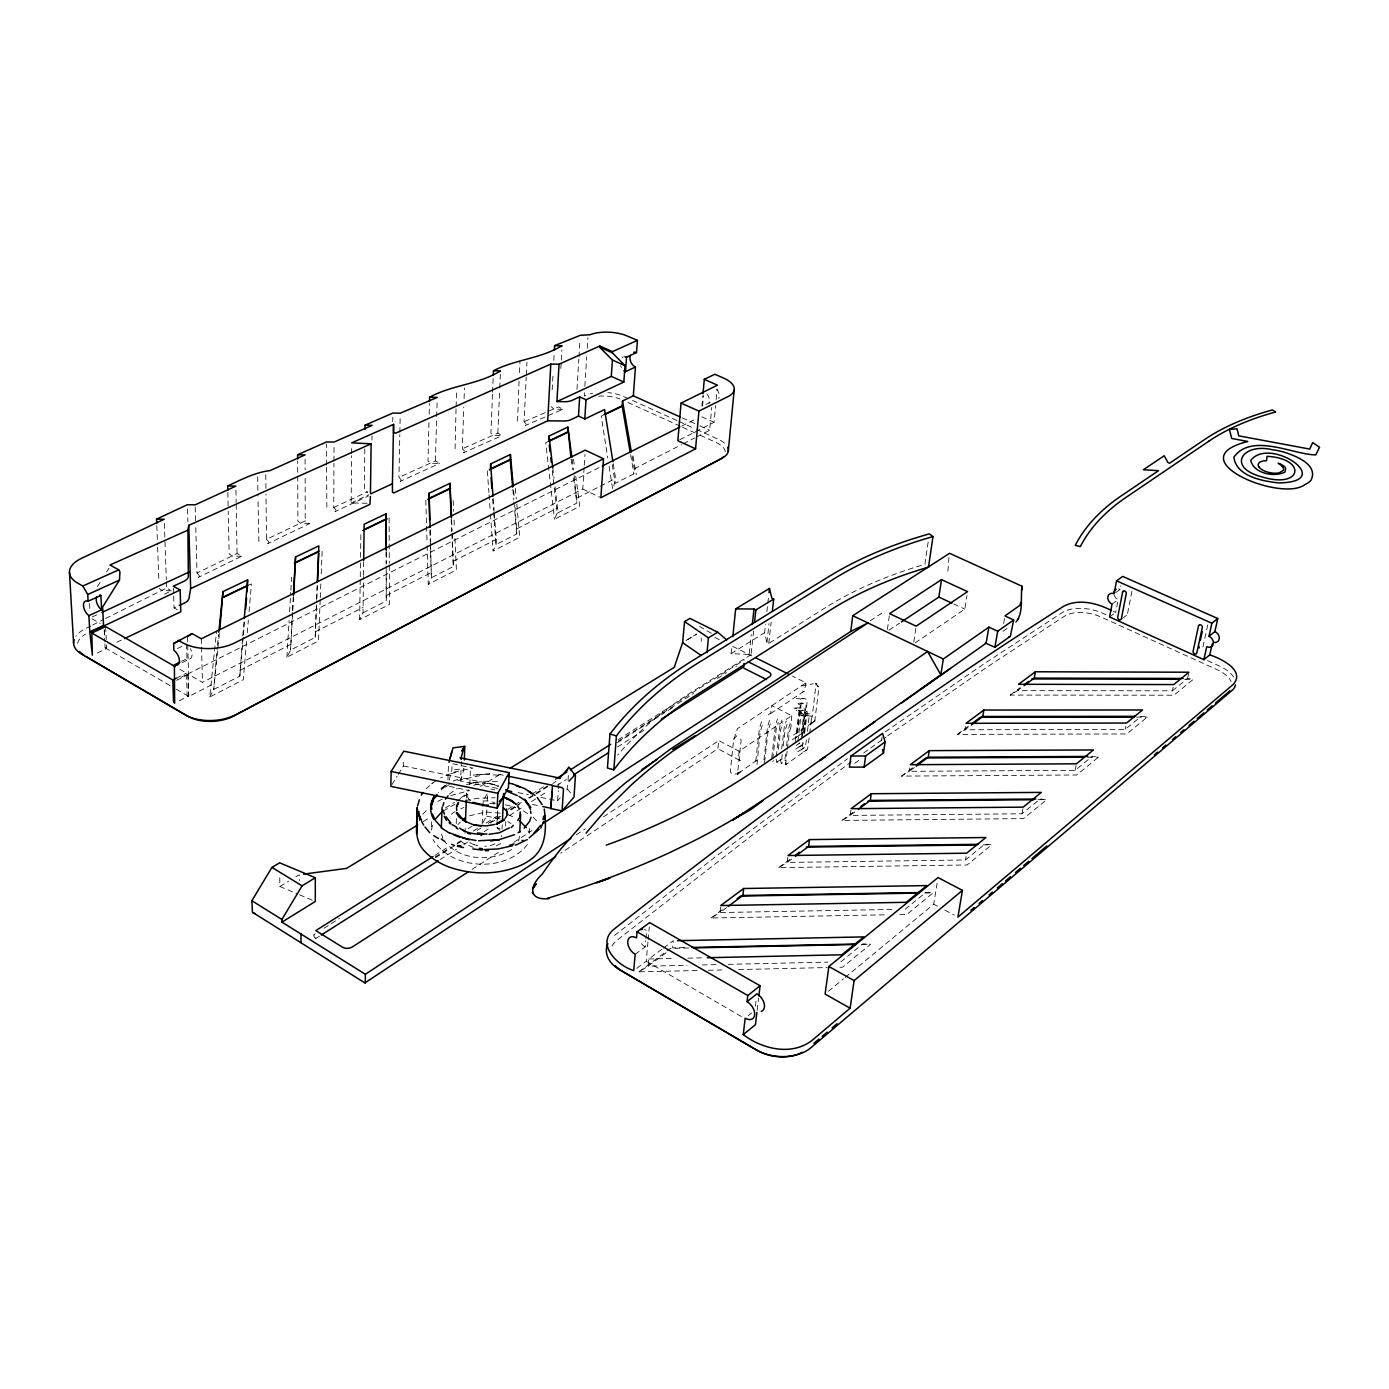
<?xml version="1.0" encoding="UTF-8"?>
<svg xmlns="http://www.w3.org/2000/svg" width="1389" height="1389" viewBox="0 0 1389 1389"><rect width="100%" height="100%" fill="white"/><g stroke="black" fill="none" stroke-linecap="round" stroke-linejoin="round"><path stroke-width="0.75" stroke-dasharray="5 3.75" d="M320.182 599.805L318.532 640.919L286.915 657.205L290.579 650.052L315.199 637.412L316.466 601.784M319.47 936.186L315.807 938.513L315.807 934.554M326.606 467.242L326.849 509.711M326.606 465.124L326.675 443.994M335.895 509.815L333.742 507.506L333.95 463.353M333.968 461.217L334.037 444.185M367.095 503.252L351.139 502.992L351.573 455.731M351.591 453.595L351.643 447.136M389.302 565.479L389.458 604.371L359.629 619.737L363.015 612.862L363.484 576.539M363.484 575.428L363.675 561.573M364.803 448.925L364.317 489.918L367.772 492.522M371.957 440.122L372.009 435.903M359.629 619.737L360.237 578.831M360.272 576.678L360.515 559.454M360.55 557.302L360.932 531.466M363.015 612.862L386.246 600.933L386.298 571.851M392.722 421.596L392.792 417.308M401.039 479.639L398.956 477.365L399.806 434.583M399.858 432.448L400.206 415.346M398.174 774.489L403.418 765.999L403.574 759.661M428.941 422.603L428.003 461.235L431.267 463.232L439.566 463.44L435.417 460.835L398.956 477.365M429.166 414.13L429.461 403.557M430.208 529.643L431.389 577.755L428.246 584.37L456.425 569.855L454.88 537.369M435.417 460.835L436.615 418.784M436.684 416.648L437.118 401.681M431.562 821.802L431.302 830.344L433.16 822.792M456.043 408.783L455.036 450.869M456.113 406.682L456.651 389.91M430.33 543.464L431.389 577.755L453.335 566.504L452.224 533.081M447.935 780.132L448.473 764.349M456.234 823.642L456.443 817.461M464.256 450.748L462.329 448.803L463.787 407.029M464.082 398.591L464.447 388.035M449.272 780.08L451.859 770.131L452.085 763.655L472.902 768.117L454.654 771.937L440.66 777.909M497.505 788.414L460.61 781L461.339 761.537M465.228 828.243L464.968 834.72L465.107 833.626M466.391 797.998L466.704 792.615A18.561 10.938 1.1 0 1 468.18 789.542M469.812 784.698L470.437 768.933L471.809 768.03M320.269 597.652L320.876 582.495M321.224 573.848L322.179 550.044L318.828 551.207M492.487 394.354L490.907 433.246L493.442 435.347L501.88 435.712L497.835 433.142L462.329 448.803M492.591 392.202L493.199 377.183M316.57 599.631L317.196 584.578M315.199 637.412L316.744 600.777M316.831 598.624L317.369 585.689M497.835 433.142L499.675 390.153M499.762 388.017L500.405 373.085M482.174 824.111L483.181 800.88L487.574 792.98L487.192 801.401M494.31 513.496L496.255 539.349L496.012 544.592L493.095 550.947L519.764 537.196L516.5 501.134M483.059 822.514L486.549 816.142L486.827 809.822M496.984 823.538L497.575 810.863M497.331 819.458L497.713 811.506M519.069 381.142L517.455 423.732M519.469 372.634L519.972 361.991M502.037 829.059L502.245 824.753M493.616 512.176L496.012 544.592L516.777 533.932L515.145 507.506M525.927 423.628L524.052 421.735L526.223 377.131M526.327 374.995L526.952 362.199M505.527 825.899L505.735 821.628M552.162 389.84L553.1 372.999M553.794 360.376L554.246 351.973M293.617 596.576L290.579 650.052L292.367 612.48M292.489 610.344L293.235 597.548M560.843 368.536L561.208 362.147M561.33 360.116L561.903 349.959M555.027 486.862L557.51 508.044L557.215 513.166L554.489 519.295L579.769 506.273L575.775 476.288M286.915 657.205L289.086 620.484M289.589 611.855L290.735 592.409M290.874 590.256L291.638 577.286M740.25 772.041L737.42 774.888L741.066 740.858L740.528 736.812M576.991 389.337L578.814 359.091M578.953 356.921L579.994 339.645M552.249 470.732L557.215 513.166L576.886 503.078L573.813 472.191M584.456 392.74L584.265 396.021L586.297 395.171A27.502 12.605 4.4 0 1 588.224 394.441M584.856 386.385L586.714 356.747M587.234 348.274L587.894 337.683M737.437 774.281L737.559 772.562L740.511 771.937A2.379 1.927 2.7 0 0 741.344 770.635C739.59 773.239 733.114 776.399 730.249 772.006L733.635 739.868L737.524 728.6L805.95 682.832L792.459 676.113M176.646 680.35L188.574 674.36L202.481 682.364L582.755 489.067L584.127 467.451M584.265 465.28L584.943 454.481M566.955 790.115L567.875 782.649M568.014 780.496L568.431 774.055M529.348 833.452L529.782 826.889M613.261 463.77L615.587 478.354L613.539 487.331M540.946 797.39L557.579 800.845L558.343 790.688M558.5 788.657L559.107 780.531M612.236 464.586L615.223 483.389L633.905 473.805L634.287 468.805L631.7 453.977M701.185 637.916L701.237 641.371M246.548 641.405L243.301 679.69L209.722 697L216.58 631.023M247.259 632.898L248.353 620.136M249.065 611.629L251.409 583.988L247.711 585.29M776.868 762.04L781.382 759.193M780.444 759.557L781.399 763.655L785.723 760.182M209.722 697L213.68 689.517L239.828 676.096L242.554 638.107M242.745 635.936L244.065 620.848M239.828 676.096L243.214 637.186M243.405 635.016L244.533 622.046M635.138 954.295L645.191 946.899L645.729 940.752M645.902 938.721L646.632 930.543A10.539 6.598 54.8 0 0 644.496 929.606M636.874 968.237L646.267 961.257L647.969 941.933M648.159 939.797L649.288 926.914M661.893 949.243L648.785 958.983L648.142 966.136L638.923 971.866L697.434 970.512M701.896 406.144L702.817 395.848M702.556 406.074L703.511 395.605M696.462 437.031L709.657 430.277L711.758 407.446M679.742 439.757L714.05 422.308L715.595 405.692M716.168 399.459L717.123 389.25M768.169 714.814L770.756 713.095L771.694 705.525L791.765 715.7L739.122 751.206L718.773 740.615L717.818 748.758L560.705 853.228M219.375 633.627L213.68 689.517L217.274 647.378M217.483 645.243L218.594 634.513M753.619 631.005L751.084 654.601L731.083 653.611L731.968 645.086M720.561 907.277L719.988 912.538L711.168 918.007L887.554 914.761M749.227 653.681L751.258 634.547M739.122 751.206L738.375 758.915L740.667 760.668M928.165 541.988L924.883 564.351A538.585 306.344 14.4 0 0 824.684 608.139L768.777 643.437L766.919 642.534L764.592 632.689L765.513 624.251M766.902 611.629L767.596 605.309M767.822 603.191L768.759 594.77M766.919 642.534L769.037 623.505M768.777 643.437L771.155 622.098M519.503 836.23L518.566 841.317M764.575 762.526L768.239 730.197L770.287 723.825M771.746 757.578L775.461 725.336L777.493 718.981M772.77 758.915L776.26 728.756L778.274 722.384M776.329 756.449L779.854 726.325L781.868 719.971M778.361 749.261L780.653 729.763L782.667 723.391M781.694 748.931L784.229 727.332L786.243 720.96M782.233 754.522L781.243 763.551M783.24 746.015L785.045 730.753L787.059 724.381M755.442 1006.209L756.415 997.962M785.549 754.192L784.768 760.946L785.775 764.644L807.547 749.261L809.474 735.823M786.556 745.685L788.622 728.322L790.636 721.95M787.112 751.258L785.601 764.54M787.372 749.14L789.438 731.743L791.452 725.371M791.765 715.7L791.001 726.464M757.144 1010.359L758.62 998.049M795.341 741.327L799.161 709.38L793.848 708.008M797.859 741.604L801.436 711.741L796.123 710.387M805.95 682.832L804.283 691.149L769.523 714.311M801.418 733.444L803.727 714.12L798.415 712.748M801.349 739.208L804.943 709.38L802.547 707.991L795.393 707.921M802.304 736.535L806.158 704.657L803.762 703.268L795.081 703.285M787.823 857.256L787.181 862.413L778.725 867.639L967.143 864.965L991.729 844.772L984.714 844.252L965.477 859.965L787.181 862.413L793.779 857.499M802.929 742.177L801.957 749.001L797.824 751.779M803.953 733.722L806.019 716.498L800.706 715.144M804.648 733.149L807.235 711.741L804.839 710.352L797.685 710.283M806.419 739.764L805.446 746.587L800.88 750.129M807.46 731.308L809.44 713.807L799.977 712.661M809.735 733.705L811.749 716.186L802.269 715.04M850.849 810.377L850.172 815.43L842.047 820.43L1023.624 818.59L1046.733 799.63L1040.083 798.988L1022.009 813.763L850.172 815.43L856.874 810.429M887.397 629.443L889.342 615.605M881.529 740.736L882.05 737.055M913.788 642.031L915.82 628.175M909.812 767.995L909.309 771.312L901.513 776.104L1076.735 774.993L1098.491 757.144L1092.153 756.432L1075.155 770.322L909.309 771.312L914.466 767.457M948.965 557.51L947.784 572.737L947.454 571.4M915.264 642.812L964.799 609.129L966.952 595.534M845.154 977.474L933.721 904.204L937.367 881.65M965.494 726.551L964.973 729.781L957.455 734.399L1126.757 733.948L1147.262 717.106L1141.237 716.307L1125.194 729.416L964.973 729.781L968.202 727.367M1003.657 623.453L1004.612 617.81M965.477 859.965L966.049 856.579M313.931 935.075L315.286 933.79M1022.009 813.763L1022.912 808.78M1075.155 770.322L1076.093 765.443M1114.186 595.065A6.077 4.757 53.1 0 0 1118.162 599.631L1115.68 612.427L1113.336 611.368M1115.575 592.704L1120.176 589.353L1120.888 585.654M1131.948 591.245L1127.417 614.198A2.118 1.649 52.6 0 1 1125.264 615.171M1125.194 729.416L1125.837 726.221M1172.403 690.819L1187.56 678.44L1193.307 679.308L1173.948 695.212L1010.202 695.073L1017.442 690.646L1172.403 690.819L1173.306 686.652M1187.56 678.44L1188.897 672.224M813.329 722.54C808.068 723.218 810.395 725.527 814.961 720.058M1207.753 624.981L1202.718 648.107A2.153 1.702 50 0 1 1201.45 649.236M799.873 746.119L795.567 749.383M803.363 743.688L798.606 747.733M460.61 781L464.065 768.586L451.859 770.131M814.701 721.568L818.868 688.041L816.003 683.301L812.773 683.857M733.739 739.365L736.743 735.823M199.356 576.313L198.332 577.407L241.617 556.242L237.068 553.499L197.03 573.015L195.727 525.858M268.737 542.561L267.764 543.603L309.625 523.601L305.215 520.892L266.497 539.331L265.993 494.224M769.506 720.405L767.423 727.142L763.985 759.679L761.502 761.38M762.266 725.249L760.165 732.02L757.005 764.471M814.909 720.283L813.45 721.811M761.502 721.829L759.401 728.565L755.842 760.53L756.606 764.523M811.107 719.71L812.27 716.637A2.865 1.111 80.7 0 1 812.305 716.064L816.107 683.44M179.32 700.82L188.487 696.045L187.862 673.943L177.636 679.082M391.889 784.698L397.132 776.191M527.351 844.599C505.683 872.882 451.581 870.035 432.986 839.546M97.421 586.609L102.022 579.265M106.623 571.938L108.932 568.275M335.825 510.874L334.957 511.638L368.432 496.012M400.987 480.646L400.136 481.393L439.566 463.44M464.308 452.015L463.492 452.727L501.88 435.712M525.962 424.86L525.181 425.538L562.632 409.39L558.673 406.855L524.052 421.735M785.966 764.488L786.539 763.655M782.181 762.665L781.399 763.655M777.823 761.658L777.059 762.665L776.086 759.089M773.482 760.668L772.701 761.676M756.849 760.165L740.511 771.798M442.935 788.136L447.032 784.212L438.438 792.789M793.518 735.041L812.825 722.488L811.992 722.714M557.579 800.845L560.253 797.772M458.023 824.51L460.297 822.097M422.76 814.267L428.211 808.676M426.024 788.813L433.524 782.389M97.421 652.986L106.588 648.576L106.363 641.683M449.324 794.109L457.189 788.483M796.539 733.409L797.79 731.812L801.609 700.299L800.29 698.806L796.331 698.598M792.286 739.799L796.574 736.552L800.394 704.987L796.644 703.199M795.324 738.167L803.45 732.038L807.356 700.299L804.978 698.58L797.876 698.511M188.331 696.219L187.116 694.899L186.439 673.127L178.921 668.786M464.898 794.907L460.627 798.102M828.434 991.295L843.47 978.863M840.883 961.813L862.812 943.895L870.625 944.19L842.602 967.195L838.262 967.3M905.229 909.222L925.751 892.45L933.148 892.867L906.913 914.396L898.318 914.552M748.428 1015.602L751.692 1012.963M614.476 935.474L716.984 855.607L847.464 758.811M445.522 785.358L439.705 789.647L445.574 785.306M1122.451 618.4L1127 614.98M638.923 971.866L670.418 948.374L689.795 947.975M711.168 918.007L725.023 907.677M778.725 867.639L792.511 857.36M842.047 820.43L854.131 811.436M901.513 776.104L913.684 767.041M957.455 734.399L968.932 725.839M1010.202 695.073L1020.186 687.624M666.112 952.75L648.142 966.136L687.121 965.268M726.534 907.659L719.988 912.538L894.464 909.413M1017.442 690.646L1020.793 688.128M663.525 948.045L673.318 940.77L672.641 947.871L685.61 947.593M1109.585 616.959L1114.152 613.556M1112.051 604.146L1118.162 599.631M854.721 763.36L861.736 758.307M851.561 761.693L751.97 835.31L617.254 940.04A34.551 22.38 3.6 0 0 611.091 947.906M863.698 752.96L886.008 737.038M1002.91 631.353L1009.959 626.352M887.693 735.823L986.086 667.762L1064.53 616.178A27.398 14.133 10.7 0 1 1100.765 616.907L1217.389 669.793A28.231 14.758 12.6 0 1 1231.105 681.617M885.418 731.76L983.968 663.873L1062.516 612.41A30.471 15.678 10.7 0 1 1102.779 613.244L1108.717 615.935M449.48 784.42L445.088 787.459L446.98 786.191M796.348 745.337L799.838 742.924L798.97 743.497M443.143 811.037L455.523 803.901M511.638 849.46C491.689 862.256 460.384 860.451 444.636 841.612M451.338 814.18L455.036 811.68M431.51 783.83L435.886 780.861M802.095 745.303L799.057 746.952M804.37 747.699L801.331 749.366M806.644 750.112L803.606 751.762M802.252 733.392L799.231 735.024M888.908 630.224L899.621 623.123M804.283 691.149L802.408 692M576.331 834.789L585.342 828.834M603.382 816.906L718.773 740.615M500.734 843.644L494.085 846.891M814.267 721.273L813.294 721.776M870.295 620.709L882.814 612.549M472.121 869.358L501.151 850.554M513.861 842.324L532.004 830.57M440.122 859.583L456.582 849.13M463.891 844.495L467.555 842.168M484.014 831.716L489.501 828.243M509.607 815.465L524.226 806.193M531.536 801.54L538.863 796.904M540.686 795.741L547.995 791.088M557.145 785.289L566.278 779.489M617.463 746.987L646.718 728.409M751.084 654.601L690.854 692.625A577.32 357.615 13.7 0 0 617.671 755.147M434.861 855.416L449.498 846.161M473.319 831.108L478.806 827.653M486.133 823.017L500.787 813.763M508.114 809.127L519.104 802.2M531.918 794.091L544.731 786M618.001 739.729L744.365 659.897M435.174 856.996L449.828 847.724M457.172 843.088L460.835 840.762M477.33 830.327L480.993 828.018M488.32 823.382L499.328 816.419M510.319 809.457L521.326 802.512M528.653 797.876L534.157 794.386M535.98 793.241L550.652 783.952M618.47 741.066L693.615 693.528M717.453 678.457L726.621 672.675M323.967 928.286L339.524 918.442M435.434 857.76L455.227 845.224M457.016 844.095L460.592 841.838M490.404 822.965L500.752 816.419M510.996 809.926L519.486 804.561M529.556 798.189L532.907 796.071M536.241 793.97L551.103 784.542M552.753 783.5L556.034 781.434M617.254 742.698L664.914 712.522M668.352 710.352L675.228 705.994M731.083 653.611L764.592 632.689M423.228 821.576L428.767 818.173M445.383 807.981L454.62 802.304M456.46 801.175L471.236 792.095M480.455 786.434L500.769 773.951M548.777 441.007L545.738 442.865L554.489 519.295M604.25 414.426L601.246 416.249L607.792 457.988M686.131 640.468L696.601 634.131L686.166 640.607M279.762 877.865L279.849 886.477L288.686 881.13M295.77 876.841L299.312 874.705L299.329 880.539M437.778 801.488L443.473 798.449M176.334 689.239L188.8 696.497L213.541 683.839M239.724 670.453L290.544 644.496M315.199 631.891L363.085 607.41M386.333 595.534L431.545 572.424M453.509 561.191L496.255 539.349M517.038 528.723L557.51 508.044M577.216 497.974L598.312 487.192M600.239 486.202L615.587 478.354M634.287 468.805L681.391 444.723M683.284 443.768L694.587 437.986M90.806 625.97L85.233 628.766A35.176 18.213 -3.2 0 0 75.874 636.231M92.646 625.033L103.776 619.425M105.616 618.487L166.611 587.998L169.944 589.978M176.212 678.249L186.439 673.127M187.862 673.943L600.326 466.999M681.617 426.163L697.087 418.384M182.445 662.484L189.633 658.907M705.82 404.459L710.699 402.029M164.492 594.162L169.614 591.627M181.594 661.286L186.994 658.612A8.785 4.914 61.6 0 0 191.751 656.737A8.785 4.914 61.6 0 0 190.397 648.663M177.514 648.524L182.931 645.868M104.922 643.819L105.13 647.847L109.019 645.989M116.78 642.291L122.597 639.513M173.66 596.107L174.059 607.948L177.514 606.316M333.742 507.506L367.495 491.81M351.139 502.992L368.832 494.744M92.282 616.907L100.025 613.313M494.762 843.974L491.741 845.137A18.231 11.008 0.8 0 1 488.355 845.901A18.682 11.268 0.8 0 1 484.796 846.248M473.718 785.427L476.792 784.334A18.561 10.938 1.1 0 1 483.719 783.292A18.734 11.043 1.1 0 1 487.348 783.361M460.766 808.763L463.909 807.495M453.074 781.174L461.843 777.701M469.482 815.777L485.855 812.009L500.873 813.19M457.849 780.531L480.681 775.444M106.502 648.646L105.321 647.361M493.616 804.057L495.196 803.537M466.426 784.594L483.303 781.226L499.102 781.399M451.303 773.708L457.241 771.798M450.783 795.498L469.569 790.619L447.727 786.052M474.344 782.476L469.395 783.813L479.361 781.608M465.506 800.602L477.278 798.293L495.04 797.755M801.557 686.01L813.225 683.77M480.594 774.645L489.883 773.708L473.093 775.079L477.486 774.854M806.523 715.127L808.085 715.04M801.939 710.369L803.484 710.283M804.231 712.748L805.776 712.661M799.647 708.008L801.193 707.921M802.095 698.598L803.641 698.511M800.88 703.285L802.425 703.199M708.268 970.269L725.596 969.869M738.601 969.574L827.427 967.543M648.785 958.983L674.776 958.427M687.763 958.132L705.091 957.768M702.296 964.921L717.453 964.591M728.27 964.348L827.896 962.108M862.013 944.364L870.625 944.19M924.501 893.005L933.148 892.867M983.099 844.894L991.729 844.772M1038.121 799.699L1046.733 799.63M1087.691 757.196L1098.491 757.144M483.181 800.88L486.567 800.967A18.404 10.973 1 0 1 491.723 801.852L493.39 802.356A18.647 11.112 1 0 1 494.918 802.946M1136.428 717.123L1147.262 717.106M1184.695 679.29L1193.307 679.308M171.316 590.776L162.114 590.499L159.266 588.519M241.617 556.242L232.727 556.086L229.168 553.985L228.213 511.274M309.625 523.601L300.666 523.271L297.906 521.066L297.663 461.113M562.632 409.39L553.673 408.991L551.242 406.664M498.165 775.166L486.619 774.541M489.657 803.346L493.859 803.606M487.348 783.361L492.522 784.264M490.89 789.108L494.71 789.82M503.304 775.201L497.158 773.951L500.665 774.836M403.418 765.999L498.686 785.462M532.421 804.422L540.72 806.124M486.549 816.142L501.394 819.197M518.114 792.615L528.497 794.786M492.574 784.264L494.189 784.768M473.302 847.429L464.082 843.557L459.985 840.414M474.309 844.755L471.34 843.47A18.3 11.043 0.8 0 1 468.978 841.856M628.158 398.556L620.293 395.136A27.502 12.605 4.4 0 0 607.792 392.583M507.975 814.753L514.295 817.322M279.849 886.477L297.576 893.978M299.538 894.811L315.303 901.461M701.758 416.804L714.05 422.308M682.259 417.915L697.92 424.982M699.865 425.867L709.657 430.277M632.499 400.449L677.12 420.624M679.047 421.509L694.569 428.524M696.514 429.409L717.853 439.063A28.006 13.23 5.4 0 1 726.048 444.74M1207.562 660.66L1219.42 666.026A31.391 16.39 12.6 0 1 1234.265 678.231M627.845 402.445L680.679 426.406M682.624 427.291L698.285 434.392M700.247 435.278L715.891 442.379A25.193 11.911 5.4 0 1 725.284 451.651M953.687 603.955L964.799 609.129M582.755 489.067L600.864 497.731M500.109 828.955L496.967 827.427L497.748 828.434M711.359 633.297L699.118 626.144M714.797 637.447L721.117 640.572M732.68 646.336L751.97 655.938M739.382 760.148L717.523 748.549M933.721 904.204L937.453 906.184M944.902 910.16L954.208 915.108M174.059 607.948L177.427 609.84M91.987 618.747L100.251 623.505M646.267 961.257L742.49 1017.182M105.13 647.847L174.493 688.18M507.94 821.68L510.996 823.555M523.323 810.846L528.237 813.989M197.03 573.015L199.391 575.741M266.497 539.331L268.719 541.71M817.218 685.593L818.347 686.722M533.133 817.131L538.567 822.965M567.459 789.108L571.4 793.866M468.353 798.675L466.565 793.692M528.046 830.605L528.549 831.924M441.494 834.008L442.9 838.591M258.892 541.623L257.972 498.269M633.002 455.852L636.318 474.83M630.606 454.689L633.905 473.805M609.111 466.339L612.705 489.293M573.501 459.151L574.647 467.728M572.112 459.29L573.535 470.038M571.139 459.169L572.511 469.621M573.605 477.99L576.886 503.078M552.77 467.815L554.02 478.406M515.354 488.407L516.309 499.016M513.635 490.543L514.399 499.033M512.836 489.275L513.774 499.901M513.965 502.019L516.777 533.932M493.199 498.408L494.154 511.343M492.644 499.224L493.46 510.023M487.331 470.871L488.893 492.505M489.05 494.675L490.3 511.985M490.456 514.156L493.095 550.947M89.573 603.521L90.007 611.681M105.599 626.578L106.259 639.53M104.453 630.102L104.783 636.579M104.21 629.703L104.817 641.787M453.144 500.544L453.647 511.378M454.064 520.042L454.463 528.705M451.633 520.094L452.119 530.911M451.165 518.809L451.755 531.813M451.859 533.984L453.335 566.504M156.818 525.58L157.547 544.922M157.617 547.075L158.902 581.487M164.336 523.323L164.84 537.612M164.978 541.71L166.315 579.578M166.385 581.696L166.611 587.998M173.399 588.207L173.59 594.127M429.93 530.598L430.26 541.328M187.428 636.752L187.619 643.02M187.689 645.104L188.574 674.36M188.105 674.082L188.8 696.497M186.543 644.097L186.994 658.612M425.815 500.353L426.51 524.052M426.562 526.205L427.065 543.446M427.118 545.599L428.246 584.37M187.498 508.982L187.88 521.76M201.301 638.784L201.474 645.017M201.527 647.083L202.481 682.364M195.189 506.95L195.658 523.757M227.831 492.296L228.161 509.155M235.922 490.195L236.147 502.367M236.182 504.398L237.068 553.499M257.694 476.705L257.937 496.116M265.785 474.708L265.976 492.071M389.111 517.958L389.198 541.727M389.215 543.88L389.285 563.326M386.246 552.492L386.281 563.257M386.142 551.329L386.177 564.264M386.177 566.434L386.246 600.933M305.094 459.134L305.129 469.777M305.146 478.285L305.215 520.892M470.489 800.759A18.561 10.938 1.1 0 1 468.544 798.918M505.353 804.839A50.264 30.315 1 0 1 515.614 807.599M501.724 835.518A18.3 11.043 0.8 0 1 501.603 836.612M477.729 845.641A18.3 11.043 0.8 0 1 474.413 844.738M497.766 828.452A18.3 11.043 0.8 0 1 499.71 830.292M468.336 828.643A18.682 11.268 0.8 0 1 472.069 826.333M494.345 784.785A18.734 11.043 1.1 0 1 498.616 786.799M315.807 938.513A6.928 4.341 -3 0 1 314.157 934.328M735.771 666.876A5.608 3.073 5.8 0 1 736.448 666.529M598.607 396.178A24.724 11.355 4.4 0 1 619.998 398.973M77.541 643.35A31.634 16.408 -3.2 0 1 85.476 634.078M621.421 367.564A8.178 5.695 64.4 0 1 620.57 365.654M622.133 357.477A8.178 5.695 64.4 0 1 623.453 356.869M706.914 393.868A8.299 5.921 63.2 0 1 709.067 403.296M716.707 389.042A8.265 5.921 63.3 0 1 718.842 398.435M590.325 393.816A27.502 12.605 4.4 0 1 592.547 393.295M1118.787 588.919A6.077 4.757 53.1 0 1 1120.176 589.353M645.191 946.899A10.539 6.598 54.8 0 1 639.704 941.204"/><path stroke-width="1.5" d="M315.303 877.744L315.303 901.461L281.95 922.14L365.376 974.279L365.255 983.169L252.433 912.243L251.878 900.732L271.949 867.378L279.64 862.812L315.303 877.744L302.073 885.835L281.915 919.483L281.95 922.14M365.255 982.683L555.687 856.562M363.675 560.514L364.144 524.261L386.177 513.756L386.246 550.339M365.047 429.496L365.099 425.173L392.879 413.037L400.24 413.21L437.24 397.41L429.618 397.219L429.514 401.438M179.25 605.5L184.442 603.034A13.577 6.91 -2 0 0 188.991 598.329L190.658 588.606L369.96 504.329L370.412 496.481M370.464 492.765L371.123 443.82L351.677 442.848L393.538 424.374L393.625 432.795L395.709 433.142L550.791 364.074L559.038 364.213L599.805 346L612.497 351.625L637.429 340.357L636.527 352.58L626.543 357.147A8.178 5.695 64.4 0 0 624.946 356.747M386.142 549.176L386.177 513.756M612.914 461.686L604.58 409.547L584.786 418.992L578.484 416.075L571.001 419.634A11.216 5.191 3.8 0 1 563.552 420.989L547.717 420.78L393.851 492.921L392.479 492.314L392.427 483.754L393.538 424.374M391.125 771.468L390.847 786.382L497.14 808.19L508.443 787.459L509.173 772.666L403.765 751.189L391.125 771.468L497.835 793.293L509.173 772.666M417.186 807.756L416.631 833.487L417.186 807.756C417.638 821.68 413.106 837.81 423.107 849.53C430.069 857.725 439.341 863.42 449.342 867.135C472.225 875.105 498.321 875.053 520.701 865.399A63.009 38.007 0.8 0 0 534.018 856.874C547.04 844.859 546.294 825.274 544.245 809.04M429.6 519.885L429.062 493.286L449.949 483.337L451.529 517.941M451.06 516.639L449.949 483.337M441.389 826.472L442.084 807.183M430.694 805.516L434.097 796.279C429.948 803.484 429.34 812.27 433.837 819.458M464.395 759.974L464.725 746.379L452.988 747.855L448.977 762.37M465.471 821.75L466.322 800.168M479.205 848.314L482.296 848.644L482.226 850.085L472.798 848.939M493.286 375.047L493.477 370.759C515.354 359.438 539.158 358.935 560.843 346.399L562.128 345.878L554.593 345.653L554.367 349.854M317.3 582.442L318.845 545.877L295.544 556.989L293.357 595.412M317.56 581.383L318.741 553.36M490.612 463.926L490.404 468.978L510.197 459.499L510.423 454.481L490.612 463.926L493.026 496.255M544.87 815.777L544.349 819.545M549.02 898.596C529.348 900.732 527.994 887.258 542.161 874.237A943.374 620.154 21.1 0 1 560.687 849.165L587.981 817.982A944.138 620.727 21.1 0 1 625.814 782.58L670.609 748.931L850.745 631.439L852.759 615.692L949.59 553.308L1022.2 586.314C1020.047 597.548 1023.953 612.705 1015.915 622.046M497.14 808.19L497.835 793.293M502.453 820.448L503.634 793.518M88.896 615.657L101.623 609.788L100.893 595.43L88.115 601.263A8.664 4.671 62.4 0 0 83.462 605.569A8.664 4.671 62.4 0 0 88.896 615.657L89.781 631.856L103.55 625.397L102.612 607.01L119.489 580.081L119.94 571.938L118.725 569.855L110.009 564.993L187.914 530.147L188.782 525.32L371.123 443.82M519.729 832.271L520.667 814.44M547.717 420.78L550.791 364.074M548.863 439.358L549.037 436.042L567.875 427.065L571.834 457.155M599.805 346L599.718 347.233L612.41 352.875L625.015 365.654L623.852 382.027L586.002 399.772L579.664 396.872L572.146 400.362A11.268 5.139 3.9 0 1 564.663 401.699L556.937 401.577L559.038 364.213M293.739 594.44L295.544 556.989M570.862 457.085L567.875 427.065M461.426 759.366L460.089 757.769L560.392 778.205L559.263 778.5L567.563 769.211L566.174 771.676L568.761 767.023L575.445 775.496L574.022 797.043L562.094 810.898L550.808 808.589L552.475 785.271L507.402 776.034M550.808 808.589L552.11 791.539M578.484 416.075L579.664 396.872M584.786 418.992L586.002 399.772M562.094 810.898L563.465 789.23L562.146 787.615L552.197 785.601M89.781 631.856L92.369 655.139L91.848 633.037L172.792 679.968L173.556 701.827L174.649 703.181L174.389 664.862A8.82 4.896 61.5 0 0 179.441 660.626A8.82 4.896 61.5 0 0 173.903 650.295L173.66 643.472L192.081 633.575L201.301 638.784L585.22 450.158L603.521 458.752L600.864 497.731L695.576 448.821L698.927 411.109L728.218 396.49A28.405 12.814 5.5 0 0 723.582 378.086L714.814 374.249L704.292 379.353L702.99 393.782M612.41 352.875L612.497 351.625M556.937 401.577L611.299 376.384L612.41 360.046L599.718 347.233M630.224 452.571L622.15 405.848L622.498 401.004L633.332 395.83L680.297 417.03M623.956 370.672A8.178 5.695 64.4 0 0 625.501 371.662L626.543 357.147M633.332 395.83L635.45 367.043L625.501 371.662M609.962 734.052L607.444 768.03L613.834 769.853A569.594 352.65 13.6 0 1 695.958 695.247L829.615 610.518A531.397 302.125 14.4 0 1 928.494 567.129L932.991 536.605L929.363 533.862A543.203 302.802 14.3 0 0 828.573 576.765L693.91 659.775A582.668 353.969 13.5 0 0 609.962 734.052L616.421 735.875A574.872 349.056 13.5 0 1 699.066 662.379L833.539 579.109A535.963 298.635 14.2 0 1 932.991 536.605M613.834 769.853L616.421 735.875M301.014 942.627L300.979 933.929M704.292 379.353L717.505 385.17L681.044 403.088L677.849 440.712L695.576 448.821M758.863 996L760.078 985.756L649.67 922.626L637.047 931.793L636.527 937.905A10.591 6.598 54.8 0 0 627.741 941.412A10.591 6.598 54.8 0 0 635.138 954.295L633.749 970.546C617.029 965.685 594.805 943.339 615.032 928.373C759.47 814.18 908.284 705.265 1063.627 606.281C1078.68 598.329 1097.136 603.139 1111.46 610.518M244.238 618.678L247.624 579.855L222.969 591.627L218.802 632.377M245.645 609.077L246.582 598.26M247.155 591.783L247.624 579.855M509.989 768.291L674.273 667.362L682.641 642.586L684.569 621.595L689.951 618.4L717.714 632.186L726.707 639.86M706.984 652.708L708.425 637.846L717.714 632.186M728.27 451.251L734.208 389.979M219.809 629.339L222.969 591.627M732.836 636.561L735.666 608.868L769.454 588.45L771.833 598.138L773.708 599.041L772.336 611.438M661.355 719.137L743.619 666.894L743.983 663.404M752.404 623.904L753.984 609.024L735.666 608.868M754.54 622.411L755.876 609.927L773.708 599.041M768.985 592.669L769.454 588.45M728.166 906.444L742.889 895.471L743.671 888.509L926.845 885.592L906.305 902.312L720.735 905.541L743.671 888.509M850.12 1008.206L825.101 994.073L828.868 966.501L938.044 877.553L962.438 890.384L854.096 980.599L850.12 1008.206L811.853 1040.535C791.487 1056.126 762.248 1049.146 743.254 1034.614L745.164 1018.224A10.904 6.91 52.8 0 0 754.661 1014.908A10.904 6.91 52.8 0 0 747.074 1001.695L747.803 995.531L760.078 985.756M756.901 1012.407L755.442 1024.7L743.254 1034.614M795.428 856.266L808.624 846.422L809.492 839.598L985.877 837.515L966.622 853.193L788.032 855.537L809.492 839.598M850.953 756.033L849.46 767.162L864.08 767.075L883.491 752.977L885.071 741.934L882.571 733.392L850.953 756.033L865.625 755.963L885.071 741.934M864.08 767.075L865.625 755.963M858.558 809.179L870.295 800.411L871.233 793.727L1041.299 792.39L1023.207 807.131L851.092 808.693L871.233 793.727M901.392 621.942L938.86 597.062L941.499 579.63L967.56 591.645L916.115 626.179L889.62 613.625L941.499 579.63M916.202 766.172L928.234 757.196L929.258 750.633L1093.421 749.956L1076.406 763.811L910.299 764.697L929.258 750.633M1021.436 601.854L1019.578 605.587L1004.924 615.935L1013.675 619.98L997.701 631.248L988.899 627.134L943.322 658.994L940.822 674.846L772.162 794.039L733.027 819.77L750.911 809.509L763.082 800.654M988.899 627.134L986.103 643.194L901.357 703.129M971.449 724.954L982.804 716.481L983.863 710.057L1142.539 709.97L1126.479 723.044L966.015 723.304L983.863 710.057M997.701 631.248L994.871 647.309L985.374 643.02M962.438 890.384L957.924 917.087L1233.345 684.343C1245.759 670.21 1220.202 658.23 1209.784 654.879L1203.898 659.653L1109.585 616.959L1112.051 604.146A6.112 4.775 53.2 0 1 1107.866 596.645A6.112 4.775 53.2 0 1 1114.047 593.815L1116.565 580.845L1122.694 576.4L1217.754 618.522L1214.889 631.578L1209.003 636.301A6.251 4.948 50 0 1 1213.274 643.94A6.251 4.948 50 0 1 1206.728 646.718L1203.898 659.653M1013.675 619.98L1010.393 636.249L994.871 647.309M1021.471 590.551L1022.2 586.314M187.914 530.147L188.348 576.695A13.647 6.858 -1.8 0 1 183.765 581.366L173.33 586.227L180.119 589.995L180.813 611.733L124.541 638.593M1024.162 685.628L1034.267 678.092L1035.378 671.772L1188.897 672.224L1173.74 684.569L1018.536 684.291L1035.378 671.772M417.516 806.054L419.374 799.769M543.012 819.684L543.637 816.385L544.748 818.208L543.637 816.385M1200.356 640.121L1202.179 631.717M1209.003 636.301L1211.868 623.21L1217.754 618.522M1209.784 654.879L1212.215 643.819M450.105 758.064L451.72 752.022M442.9 806.037L443.855 802.582M460.957 758.29L463.787 748.15L461.79 751.084L464.725 746.379M435.052 795.619L431.319 805.707L431.84 809.318M431.319 805.707L433.333 798.553M457.085 806.558L458.509 802.495L456.46 806.037M531.032 817.253L529.556 821.455L524.122 828.139M505.127 818.538L507.506 814.371L506.481 808.988M543.516 821.611L540.738 828.139M1017.946 619.668L1018.519 618.435M517.767 820.413L518.948 818.277M586.054 833.14L604.823 811.141L630.398 785.809A924.327 601.211 20.9 0 1 672.45 751.449L867.934 622.949L850.745 631.439M421.318 795.168L423.02 792.442M435.035 797.79L437.17 794.386M532.664 888.891L536.241 883.786L533.932 887.033M511.187 827.549L513.34 825.361M434.913 819.562L441.65 812.079M445.4 799.161L448.074 795.793M533.984 833.087L540.581 825.344M568.986 781.191L575.081 774.611M539.279 829.268L529.122 837.845M503.808 819.441L495.96 824.233M813.919 1043.313L818.885 1039.111M822.184 1036.316L827.149 1032.114M832.098 1027.912L837.046 1023.71M970.876 910.316L974.175 907.521M979.141 903.319L982.44 900.506M989.055 894.915L992.354 892.12M997.319 887.918L1002.268 883.717M1005.567 880.904L1010.532 876.719M1015.481 872.518L1020.446 868.316M1023.745 865.503L1028.693 861.319M1032.01 858.506L1046.872 845.918M1154.259 754.904L1157.575 752.109M1162.524 747.907L1165.822 745.112M1172.438 739.504L1175.736 736.708M1180.702 732.507L1184.001 729.711M1188.967 725.509L1193.915 721.308M1197.214 718.512L1203.829 712.904M1207.128 710.109L1212.093 705.907M1215.392 703.112L1228.605 691.913A28.231 14.758 12.6 0 0 1229.855 690.68M747.074 1001.695L756.901 993.847A10.852 6.91 52.8 0 1 764.176 1003.466A10.852 6.91 52.8 0 1 761.241 1011.4M499.311 801.453L502.818 797.755A18.387 10.852 1.1 0 0 503.703 794.595M737.142 898.631L740.615 896.061L918.007 893.11M795.966 854.791L799.404 852.221M861.024 806.28L864.479 803.71M917.157 764.436L925.855 757.96L1083.385 757.213M972.196 723.409L980.391 717.297L1134.257 717.123M1025.186 683.909L1028.502 681.426M861.284 731.308L875.018 721.568L871.823 723.738M650.278 763.846L642.013 769.506M921.775 688.562L950.423 668.439M187.428 636.752L192.081 633.575M462.589 819.666L465.072 817.982M365.376 974.279L570.931 838.366M651.945 762.752L656.98 759.453M468.492 871.719L352.32 946.968A6.98 4.41 -2.6 0 1 342.458 947.176L315.824 930.613L433.021 856.562M542.908 823.503L769.784 676.53A5.643 3.108 6.1 0 0 768.742 672.085L748.115 661.772M518.097 832.74L520.076 831.473M321.293 935.023L438.299 860.746M573.588 774.854L608.33 752.786M555.722 779.055L566.712 772.11M570.375 769.801L610.674 744.348M417.707 824.979L346.538 868.385L303.601 874.132M672.71 749.522L694.969 735.91M733.027 819.77L743.549 813.069A722.28 358.952 -1.2 0 1 692.729 841.439L670.522 852.204A720.96 358.431 -1.2 0 1 584.682 886.616L546.988 898.509M509.364 827.861L499.276 832.792L489.084 834.268M527.282 839.616L515.406 845.259M172.792 679.968L176.212 678.249M602.27 466.027L679.672 427.135M603.521 458.752L234.428 643.038A36.357 18.96 -1.8 0 1 182.671 642.777L178.313 640.294M174.389 664.862L179.789 662.171M173.66 643.472L180.553 640.103M223.091 597.096L247.711 585.29M295.579 562.354L318.828 551.207M364.074 529.522L386.09 518.982M428.923 498.443L449.776 488.459M548.777 441.007L567.58 431.996M604.25 414.426L622.15 405.848M223.594 597.305L247.693 585.759M294.26 563.43L318.446 551.832M362.807 530.563L387.236 518.861M427.725 499.45L450.609 488.477M489.275 469.933L510.718 459.655M549.436 441.094L567.962 432.205M605.066 414.408L622.255 406.178M156.749 523.427L156.592 519.121L187.376 504.711L195.137 504.849L235.852 486.133L227.692 485.976L227.779 490.195M90.476 632.238L180.119 589.995M91.848 633.037L105.599 626.578L175.153 666.633M370.811 493.824L392.427 483.754M101.97 612.41L189.164 572.008M227.692 485.976C241.495 479.5 255.211 472.347 270.022 470.611L305.094 454.88L297.645 454.724L297.663 458.978M88.115 601.263L87.75 594.492L119.489 580.081M156.592 519.121L164.18 519.243L81.343 558.413A35.784 17.744 -2.6 0 0 77.61 583.067L82.819 586.019L118.725 569.855M297.645 454.724L326.693 441.893L334.055 442.049L372.165 425.347L365.099 425.173M514.59 834.685L498.981 839.685L478.632 840.762M429.618 397.219C452.501 384.753 477.799 384.77 500.491 370.95L493.477 370.759M554.593 345.653L580.255 335.322L590.099 334.732A27.884 12.206 4.6 0 1 624.546 334.923A430.208 206.11 1.2 0 1 637.429 340.357M1008.501 637.291L1009.577 636.857M597.496 882.519L610.257 877.831M596.246 882.866L609.198 878.299M522.056 840.744L523.34 840.328M509.485 845.311L514.086 843.904M512.663 845.693L498.009 848.974L483.841 849.582M606.212 845.154C659.497 826.021 710.699 800.481 757.595 768.673L927.644 651.493L940.822 674.846M494.432 824.51L486.654 825.865L473.684 825.24M459.69 828.07C467.485 834.233 477.642 834.407 486.966 834.008M478.372 834.372L482.764 833.695L477.503 832.896M490.421 840.935L499.398 839.772M485.386 850.71L488.563 850.624M707.244 957.716L841.873 954.781L863.819 936.898L677.624 940.683M692.087 947.454L856.336 944.016M694.101 947.888L855.572 944.503M742.889 895.471L919.292 892.554M808.624 846.422L978.273 844.321M806.297 847.082L976.641 844.963M870.295 800.411L1035.777 799.022M867.934 801.14L1033.815 799.734M928.234 757.196L1087.847 756.449M982.804 716.481L1134.813 716.325M1031.836 678.943L1180.39 679.273M1034.267 678.092L1183.237 678.44M457.658 845.571L460.94 845.779M476.01 840.519L462.711 838.036M481.08 826.004L473.18 824.667L464.499 821.021L462.554 819.597L466.253 821.784L458.544 816.211L456.356 812.878M474.1 824.753L476.167 825.135M508.947 783.17L512.037 783.795M542.804 806.558L551.086 808.259M457.432 846.283L463.509 847.603M467.451 833.296L470.611 834.06M255.107 913.615L252.902 912.695M469.135 839.789L449.949 833.018M505.544 789.837L511.69 791.608M507.61 791.47L517.298 795.602M512.489 783.847L525.094 788.796L535.025 795.376M516.361 785.74L519.851 787.007M454.012 835.084L459.811 837.202M451.581 844.338L454.446 845.467M505.058 797.512L509.815 799.665M1116.565 580.845L1211.868 623.21M612.41 360.046L625.015 365.654M681.044 403.088L698.927 411.109M611.299 376.384L623.852 382.027M938.86 597.062L951.83 603.104M473.024 802.356L484.778 805.151A18.873 11.129 1.1 0 0 488.424 805.03M852.759 615.692L943.322 658.994M753.984 609.024L755.876 609.927M755.824 657.865L788.605 674.186M743.914 668.213L766.554 679.568M456.773 827.236L451.963 824.58M828.868 966.501L854.096 980.599M438.368 838.47L433.819 835.64M503.565 808.085L506.256 810.777M441.268 839.025L444.758 841.474M637.047 931.793L747.803 995.531M86.396 656.702L187.758 716.186A32.138 17.519 -2.5 0 0 233.456 716.151L719.901 459.464A25.193 11.911 5.4 0 0 723.773 456.46M271.949 867.378L302.073 885.835M504.381 797.373L506.725 798.814M251.878 900.732L281.915 919.483M456.321 827.983L457.971 829.025M462.068 829.58L464.655 831.212M441.198 827.827L449.706 833.296M684.569 621.595L708.425 637.846M682.659 642.725L701.289 655.556M480.594 834.702L481.636 835.466M511.343 800.533L516.152 804.544M519.521 820.621L526.257 827.775M519.052 796.418L525.164 800.446L528.671 805.863M463.822 820.326L457.276 812.773M441.685 827.566L435.469 820.621L432.326 813.971M458.544 816.211L460.506 817.93M450.939 823.191L446.043 816.732M1281.665 465.714L1283.141 467.555A12.883 5.747 11.9 0 1 1283.21 470.42L1279.477 472.729A12.831 5.73 11.9 0 1 1276.387 473.198A13.143 5.869 11.9 0 1 1274.026 473.198L1272.81 473.111A12.883 5.747 11.9 0 1 1267.879 472.156L1265.466 471.392A12.883 5.747 11.9 0 1 1258.99 466.964M449.098 822.601L450.383 823.903M429.705 832.671L425.017 826.993M417.481 809.891L417.898 814.006L421.562 820.066M417.898 814.006L419.964 816.211L419.756 820.118L418.818 811.332M537.213 797.46L542.127 804.682M517.437 805.811L519.226 808.693M529.226 807.217L530.546 809.37M446.581 820.465L444.167 816.176M1258.885 466.964L1258.278 465.749A12.883 5.747 11.9 0 1 1258.608 463.509L1258.851 463.006A13.143 5.869 12 0 1 1260.604 461.773L1262.271 461.2A12.883 5.747 11.9 0 1 1266.56 460.749L1267.063 456.321C1307.257 458.509 1302.274 489.206 1262.479 477.017C1226.088 467.954 1241.87 442.362 1272.341 449.723A35.419 15.783 12 0 1 1283.766 452.067C1294.982 455.627 1318.751 464.395 1311.06 480.16A44.326 19.776 11.9 0 1 1304.827 484.639C1281.127 502.749 1176.969 459.186 1247.739 441.494L1231.713 438.455L1229.404 429.427L1237.061 428.784L1238.71 435.833L1309.705 449.081L1312.727 442.587L1319.55 447.241L1315.782 454.88C1293.211 454.707 1251.593 432.309 1233.849 457.207C1236.401 476.496 1262.479 481.098 1278.54 482.903C1337.885 482.243 1269.598 435.469 1250.725 460.471C1253.885 473.545 1274.008 477.469 1284.981 472.086L1285.658 468.215C1285.502 465.905 1276.369 462.051 1278.314 463.475A12.883 5.747 11.9 0 1 1281.682 465.732M82.819 586.019L87.75 594.492M421.492 821.229L423.714 825.135M526.935 803.502L524.764 799.213L530.806 807.374M532.386 892.276L533.063 893.891M442.969 810.186L444.428 814.162M882.501 749.539L883.491 752.977M530.511 811.002L530.98 813.381M622.498 401.004L631.335 451.859M549.037 436.042L552.77 467.815M549.263 445.261L550.009 451.616M550.756 457.988L551.259 462.242M520.233 811.888L519.764 817.583M510.423 454.481L513.253 486.289M510.197 459.499L512.645 487.14M491.046 477.625L491.845 488.424M69.45 572.337L73.582 643.159M456.564 807.443L456.686 810.672M429.062 493.286L430.139 527.507M188.782 525.32L190.658 588.606M742.802 666.546A5.608 3.073 5.8 0 1 743.619 666.894M74.103 639.652A35.176 18.213 -3.2 0 0 81.638 654.115L184.963 714.745A35.732 19.446 -2.5 0 0 235.8 714.693L722.332 458.005A28.006 13.23 5.4 0 0 727.714 447.327M101.623 609.788A8.612 4.688 62.4 0 1 96.692 596.749M99.557 595.082A8.612 4.688 62.4 0 1 100.893 595.43M84.538 655.625A31.634 16.408 -3.2 0 1 79.59 651.51M635.207 366.922A8.143 5.73 64.1 0 1 631.248 362.824A8.143 5.799 63.3 0 1 630.311 355.376M633.679 352.25A8.143 5.73 64.1 0 1 636.509 352.58M1199.263 647.951A2.153 1.702 50 0 1 1199.002 646.423M1214.889 631.578A6.216 4.931 49.9 0 1 1219.247 638.489A6.216 4.931 49.9 0 1 1214.038 642.413M1113.995 592.183A6.077 4.757 53.1 0 1 1116.218 589.214M640.694 929.658A10.539 6.598 54.8 0 1 642.482 929.31M607.878 943.6A38.406 24.846 3.6 0 0 619.876 969.956L755.286 1049.407A39.465 26.53 6.7 0 0 810.881 1047.757L1231.921 690.559A31.391 16.39 12.6 0 0 1235.446 684.881M615.223 965.633A34.551 22.38 3.6 0 0 622.15 971.067L757.37 1050.414A35.489 23.891 6.7 0 0 802.269 1052.306M1122.625 592.027L1117.728 617.115A2.118 1.649 52.6 0 0 1119.187 619.72A2.118 1.649 52.6 0 0 1121.34 618.747L1126.271 593.641A2.136 1.684 53.1 0 0 1124.795 591.019A2.136 1.684 53.1 0 0 1122.625 592.027M1198.533 625.883L1193.099 651.181A2.17 1.702 50.1 0 0 1194.575 653.82A2.17 1.702 50.1 0 0 1196.832 652.865L1202.301 627.568A2.17 1.719 50.5 0 0 1200.808 624.911A2.17 1.719 50.5 0 0 1198.533 625.883M824.354 757.283L819.649 760.668L825.448 756.588L824.354 757.283M1208.881 441.164L1125.594 497.696A435.208 211.145 15.6 0 0 1080.329 546.624L1075.26 545.321A441.007 214.01 15.7 0 1 1121.27 495.856L1158.513 470.68L1143.338 469.742L1164.242 455.748L1167.975 462.572L1169.538 463.232L1204.697 439.462A418.853 190.449 15.6 0 1 1272.428 409.946L1275.692 411.943A413.349 187.914 15.6 0 0 1208.881 441.164M504.12 819.979L496.689 824.128L504.12 819.979M510.944 800.359L506.707 798.484L514.85 803.189L510.944 800.359M530.181 792.303L528.289 791.122L531.97 793.518L530.181 792.303M507.506 814.371L507.002 812.548L507.506 814.371"/></g></svg>
